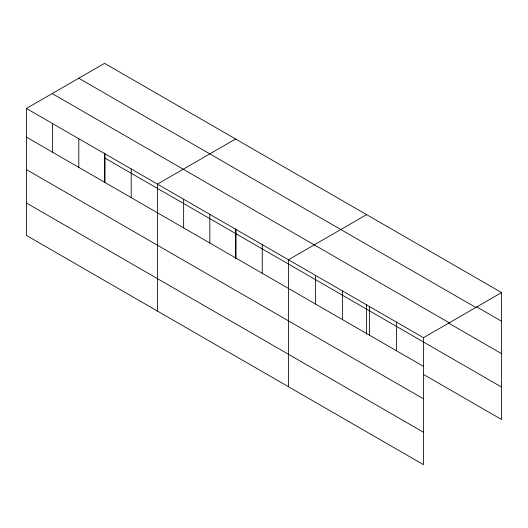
<?xml version="1.0" encoding="UTF-8"?>
<svg xmlns="http://www.w3.org/2000/svg" width="528" height="528" viewBox="0 0 528 528"><rect width="100%" height="100%" fill="white"/><g stroke="black" fill="none" stroke-linecap="round" stroke-linejoin="round"><path stroke-width="0.79" d="M423.449 398.798L423.449 337.696L26.4 108.464L26.4 235.422L423.449 464.66L423.449 398.798L26.4 169.561M423.443 374.411L501.6 419.536L501.6 292.578L104.551 63.34L26.4 108.464M235.58 138.989L157.423 184.114L157.423 311.071M366.604 214.639L288.453 259.756L288.453 386.72M423.449 337.696L501.6 292.578M476.731 306.88L501.6 321.235M78.764 78.23L475.807 307.468M52.193 93.575L449.236 322.806M448.312 322.912L501.6 353.674M104.551 157.865L501.6 387.097M26.4 137.122L423.449 366.359M26.4 202.983L423.449 432.221M396.449 322.106L396.449 350.77M369.448 306.524L369.448 335.181M366.604 304.385L366.604 334.297M342.448 290.935L342.448 319.592M315.454 275.345L315.454 304.003M262.244 244.629L262.244 273.286M236.042 229.502L236.042 258.159M235.58 228.736L235.58 258.654M209.834 214.368L209.834 243.032M183.632 199.241L183.632 227.898M131.221 168.98L131.221 197.644M105.013 153.853L105.013 182.51M104.551 153.087L104.551 182.193M78.811 138.725L78.811 167.383M52.602 123.592L52.602 152.255"/></g></svg>
